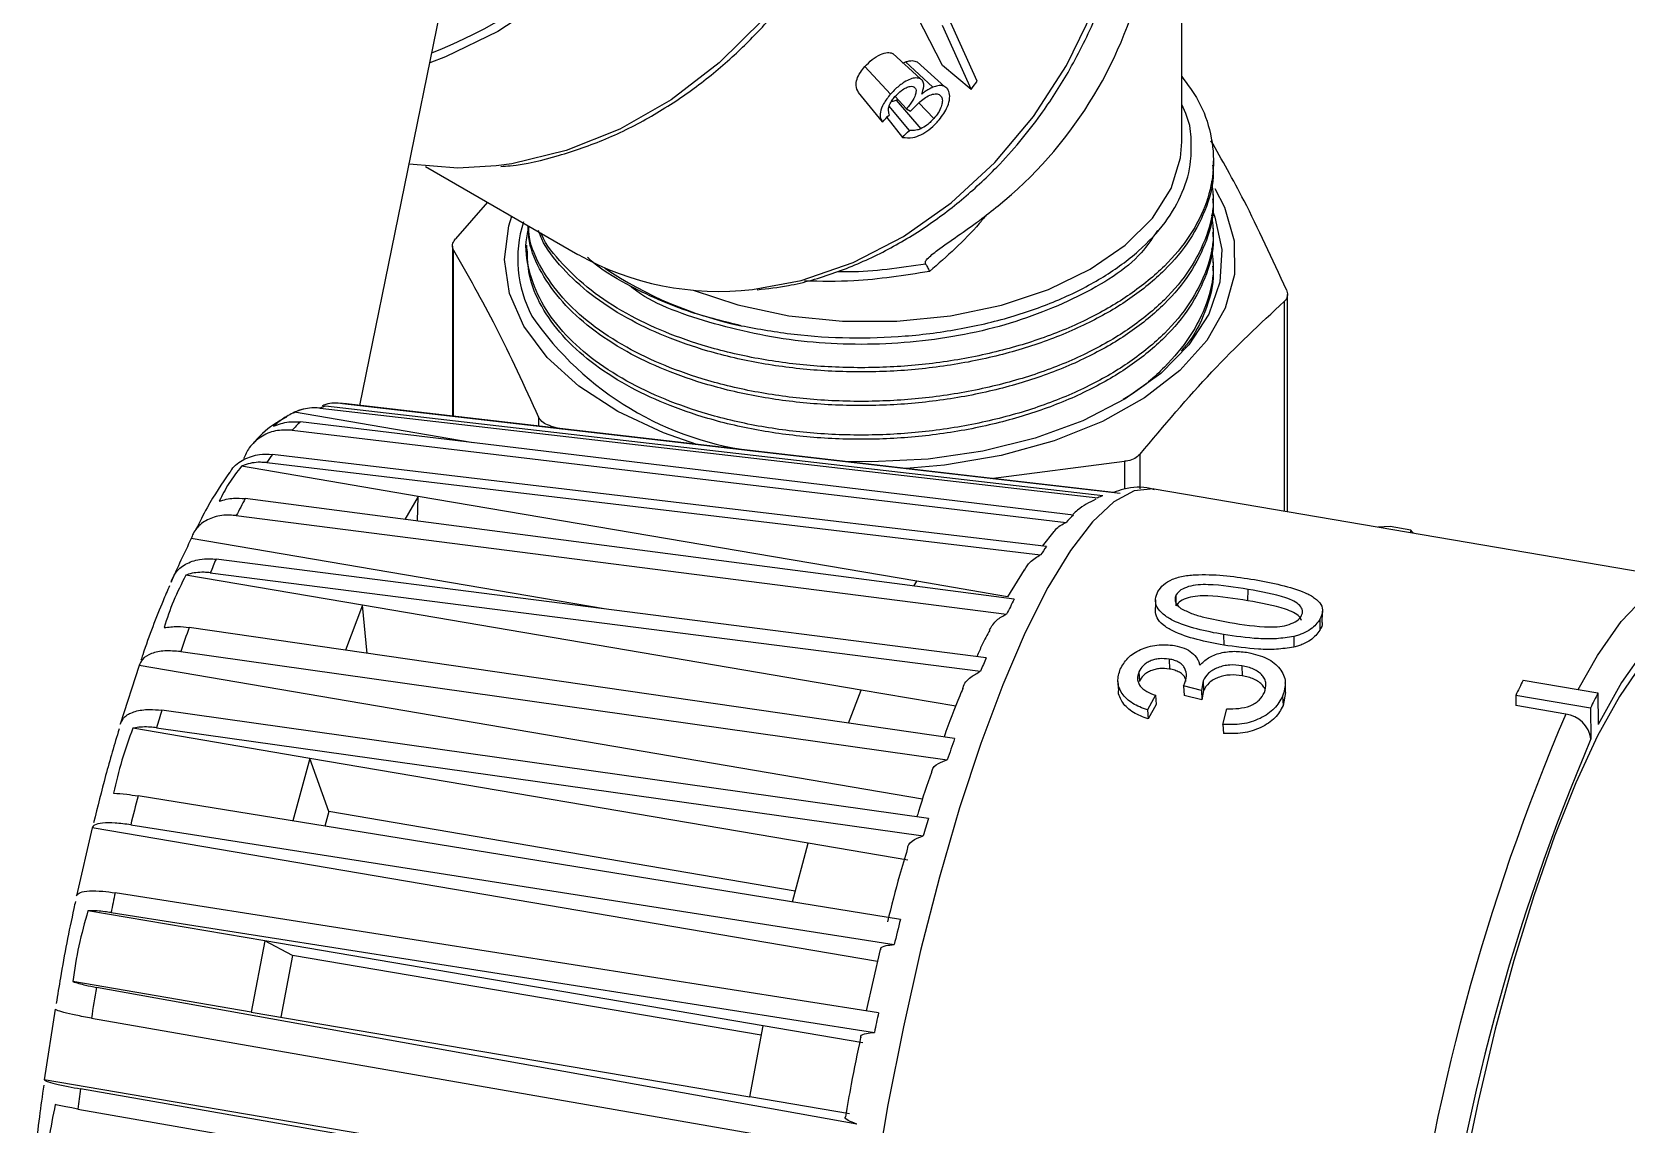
# Model space of a CAD drawing. Extents: x 75 to 2075, y 25 to 1460.
# Drawn here: x 1632.2 to 1708.9, y 802.3 to 854.8 of the extents above; entities that cross this region are included whole.
import ezdxf

# ---------------------------------------------------------------- set-up
doc = ezdxf.new("R2010")
doc.units = 0
doc.header["$LTSCALE"] = 5
doc.linetypes.add('SLD-KATı', pattern=[0])
doc.layers.get('0').update_dxf_attribs({"linetype": 'CONTINUOUS'})

msp = doc.modelspace()

# ---------------------------------------------------------------- linework, layer by layer
at = {"color": 7, "linetype": 'SLD-KATı'}
for p, q in [((1687.539, 849.534), (1687.539, 880.417)), ((1647.992, 836.853), (1654.724, 869.75)), ((1676.029, 853.209), (1674.527, 856.14)), ((1676.018, 855.156), (1677.405, 852.058)), ((1677.699, 852.461), (1676.283, 855.585)), ((1674.972, 852.566), (1673.644, 853.78)), ((1673.53, 851.834), (1672.291, 853.155)), ((1674.122, 853.33), (1674.246, 853.382)), ((1675.57, 852.164), (1674.246, 853.382)), ((1676.149, 852.187), (1674.805, 853.381)), ((1677.405, 852.058), (1676.029, 853.209)), ((1675.099, 852.432), (1675.058, 852.47)), ((1676.289, 852.059), (1676.254, 852.09)), ((1673.136, 850.492), (1671.994, 851.917)), ((1673.756, 851.718), (1674.295, 851.127)), ((1673.794, 851.542), (1673.877, 851.586)), ((1673.794, 851.542), (1674.982, 850.165)), ((1674.898, 851.407), (1675.606, 850.653)), ((1673.353, 850.715), (1674.109, 849.754)), ((1674.434, 850.086), (1673.466, 851.253)), ((1674.295, 851.127), (1674.494, 851.013)), ((1687.99, 849.133), (1687.99, 849.538)), ((1651.158, 848.356), (1658.494, 844.12)), ((1689.064, 848.418), (1689.064, 848.62)), ((1689.064, 846.797), (1689.064, 847)), ((1654.143, 846.632), (1652.606, 844.874)), ((1689.064, 845.177), (1689.064, 845.379)), ((1652.454, 844.512), (1652.454, 836.338)), ((1656.014, 844.569), (1656.014, 844.367)), ((1689.064, 843.574), (1689.064, 843.759)), ((1692.624, 831.741), (1692.624, 842.192)), ((1646.097, 836.723), (1683.495, 832.41)), ((1683.741, 832.511), (1646.344, 836.828)), ((1647.171, 836.947), (1684.568, 832.63)), ((1684.252, 832.668), (1647.211, 836.943)), ((1653.356, 835.078), (1644.853, 836.527)), ((1682.325, 831.583), (1645.144, 836.061)), ((1644.741, 835.667), (1681.972, 831.23)), ((1657.201, 835.867), (1657.707, 835.732)), ((1681.025, 830.066), (1643.794, 834.503)), ((1653.356, 835.078), (1653.348, 835.073)), ((1653.355, 835.072), (1653.356, 835.078)), ((1653.483, 835.057), (1653.356, 835.078)), ((1650.81, 832.483), (1642.307, 833.931)), ((1643.519, 834.104), (1680.751, 829.671)), ((1678.358, 833.348), (1684.789, 834.168)), ((1679.481, 827.535), (1642.483, 832.372)), ((1650.81, 832.483), (1650.162, 831.368)), ((1650.778, 831.288), (1650.81, 832.483)), ((1674.788, 828.398), (1650.81, 832.483)), ((1711.983, 828.444), (1686.207, 832.835)), ((1642.057, 831.555), (1679.11, 826.814)), ((1681.39, 830.793), (1680.817, 830.09)), ((1697.568, 831.027), (1696.995, 830.997)), ((1698.555, 830.859), (1697.568, 831.027)), ((1698.555, 830.859), (1698.529, 830.736)), ((1659.754, 827.07), (1639.892, 830.454)), ((1678.136, 824.718), (1641.083, 829.459)), ((1648.133, 827.245), (1639.63, 828.694)), ((1640.807, 828.806), (1677.859, 824.069)), ((1674.653, 828.166), (1674.788, 828.398)), ((1679.149, 827.655), (1674.788, 828.398)), ((1679.964, 828.945), (1679.149, 827.655)), ((1687.267, 827.219), (1687.277, 827.748)), ((1690.715, 827.46), (1690.734, 828.004)), ((1648.133, 827.245), (1647.314, 825.083)), ((1672.111, 823.161), (1648.133, 827.245)), ((1648.36, 824.931), (1648.133, 827.245)), ((1676.614, 820.832), (1639.79, 826.174)), ((1694.188, 826.577), (1694.178, 826.048)), ((1689.552, 825.833), (1689.555, 825.329)), ((1692.93, 825.74), (1692.929, 825.228)), ((1639.383, 825.014), (1676.261, 819.815)), ((1686.929, 824.653), (1686.945, 824.177)), ((1637.382, 824.342), (1636.475, 821.519)), ((1675.073, 817.921), (1637.382, 824.342)), ((1685.478, 824.042), (1685.501, 823.581)), ((1690.432, 824.338), (1690.446, 823.857)), ((1671.51, 821.573), (1672.111, 823.161)), ((1676.666, 822.385), (1672.111, 823.161)), ((1686.277, 822.919), (1685.887, 822.206)), ((1686.277, 822.919), (1686.307, 822.475)), ((1687.624, 823.366), (1687.678, 823.464)), ((1688.482, 823.143), (1687.624, 823.366)), ((1687.624, 823.366), (1687.65, 822.91)), ((1688.508, 822.688), (1687.65, 822.91)), ((1688.568, 823.608), (1688.482, 823.143)), ((1688.482, 823.143), (1688.508, 822.688)), ((1688.59, 823.145), (1688.508, 822.688)), ((1688.568, 823.608), (1688.59, 823.145)), ((1692.527, 823.04), (1692.413, 822.414)), ((1707.2, 822.296), (1703.603, 822.909)), ((1703.603, 822.909), (1703.611, 822.414)), ((1703.964, 823.64), (1707.56, 823.027)), ((1707.56, 823.027), (1707.564, 821.502)), ((1675.354, 816.993), (1638.477, 822.192)), ((1685.887, 822.206), (1685.922, 821.776)), ((1686.307, 822.475), (1685.922, 821.776)), ((1689.509, 821.51), (1689.702, 822.258)), ((1692.39, 822.875), (1692.413, 822.414)), ((1706.009, 822.006), (1703.611, 822.414)), ((1707.2, 822.296), (1707.223, 820.812)), ((1689.509, 821.51), (1689.545, 821.081)), ((1645.588, 819.878), (1637.085, 821.327)), ((1638.226, 821.348), (1675.103, 816.151)), ((1645.588, 819.878), (1644.777, 816.867)), ((1669.566, 815.793), (1645.588, 819.878)), ((1646.508, 817.318), (1645.588, 819.878)), ((1674.005, 812.131), (1637.329, 818.073)), ((1646.508, 817.318), (1646.319, 816.617)), ((1668.947, 813.496), (1646.508, 817.318)), ((1635.123, 816.543), (1634.374, 813.271)), ((1672.905, 810.106), (1635.123, 816.543)), ((1636.981, 816.684), (1673.704, 810.917)), ((1668.806, 812.974), (1669.566, 815.793)), ((1674.361, 814.976), (1669.566, 815.793)), ((1672.954, 807.645), (1636.231, 813.412)), ((1643.423, 811.102), (1634.92, 812.551)), ((1636.031, 812.459), (1672.753, 806.693)), ((1643.423, 811.102), (1642.778, 807.676)), ((1667.401, 807.018), (1643.423, 811.102)), ((1644.764, 810.401), (1643.423, 811.102)), ((1673.038, 810.681), (1672.357, 807.738)), ((1644.764, 810.401), (1644.206, 807.433)), ((1667.314, 806.56), (1644.764, 810.401)), ((1642.778, 807.676), (1634.189, 809.139)), ((1671.909, 802.284), (1635.34, 808.863)), ((1633.338, 807.82), (1632.818, 804.419)), ((1642.778, 807.676), (1666.756, 803.591)), ((1635.085, 807.379), (1671.689, 800.991)), ((1666.756, 803.591), (1667.401, 807.018)), ((1672.196, 806.201), (1667.401, 807.018)), ((1670.618, 797.98), (1632.818, 804.419)), ((1671.17, 797.589), (1634.565, 803.978)), ((1634.434, 803.01), (1671.038, 796.621)), ((1671.551, 802.774), (1666.756, 803.591))]:
    msp.add_line(p, q, dxfattribs=at)
at = {"color": 8, "linetype": 'SLD-KATı'}
for p, q in [((1652.505, 836.332), (1652.505, 844.325)), ((1692.471, 841.863), (1692.471, 831.767)), ((1656.6, 836.297), (1656.6, 835.859)), ((1657.201, 835.79), (1657.201, 835.867)), ((1685.534, 832.848), (1685.534, 834.514)), ((1684.789, 834.168), (1684.789, 832.828))]:
    msp.add_line(p, q, dxfattribs=at)
at = {"color": 7, "linetype": 'SLD-KATı', "flags": 128}
for points in [[(1665.359, 882.564), (1665.449, 882.334), (1666.212, 879.767), (1666.604, 877.036), (1666.616, 874.2), (1666.248, 871.319), (1665.509, 868.455), (1664.414, 865.668), (1662.986, 863.018), (1661.255, 860.561), (1659.259, 858.35), (1657.04, 856.432), (1654.646, 854.848), (1652.127, 853.631), (1651.367, 853.346)], [(1664.032, 842.401), (1666.188, 841.689), (1668.644, 841.171), (1671.218, 840.908), (1673.833, 840.907), (1676.408, 841.167), (1678.866, 841.682), (1681.132, 842.436), (1683.136, 843.405), (1684.819, 844.561), (1686.128, 845.867), (1687.024, 847.285), (1687.481, 848.771), (1687.539, 849.534)], [(1654.564, 848.381), (1652.716, 848.275), (1650.367, 848.46)], [(1689.126, 847.289), (1689.593, 846.393), (1690.059, 844.782), (1690.072, 843.148), (1689.63, 841.534), (1688.746, 839.983), (1687.442, 838.533), (1685.752, 837.222), (1683.72, 836.086), (1681.398, 835.152), (1678.847, 834.445), (1676.133, 833.983), (1674.279, 833.819)], [(1664.204, 834.982), (1662.615, 835.54), (1660.415, 836.568), (1658.529, 837.786), (1657.006, 839.163), (1655.885, 840.663), (1655.196, 842.247), (1654.955, 843.875), (1655.171, 845.504), (1655.313, 845.957)], [(1689.016, 846.211), (1689.129, 845.92), (1689.47, 844.357), (1689.372, 842.784), (1688.839, 841.24), (1687.883, 839.765), (1686.53, 838.398), (1684.814, 837.174), (1682.781, 836.124), (1680.482, 835.277), (1677.977, 834.653), (1675.332, 834.27), (1672.614, 834.136), (1671.308, 834.162)], [(1698.689, 830.708), (1698.641, 830.763), (1698.555, 830.859)], [(1712.867, 826.391), (1712.5, 826.413), (1711.593, 826.155), (1710.63, 825.468), (1709.626, 824.361), (1708.593, 822.851), (1707.546, 820.958), (1706.501, 818.708), (1705.471, 816.134), (1704.471, 813.272), (1703.516, 810.161), (1702.618, 806.846), (1701.79, 803.372), (1701.044, 799.79), (1700.391, 796.148), (1699.839, 792.498), (1699.396, 788.892), (1699.069, 785.379), (1698.861, 782.01), (1698.777, 778.831), (1698.816, 775.888), (1698.98, 773.221), (1699.264, 770.868), (1699.666, 768.862), (1700.18, 767.231), (1700.798, 765.998), (1701.511, 765.181), (1702.311, 764.79), (1702.371, 764.779)]]:
    msp.add_lwpolyline(points, dxfattribs=at)
at = {"color": 8, "linetype": 'SLD-KATı', "flags": 128}
for points in [[(1672.878, 877.158), (1673.481, 874.502), (1673.705, 871.708), (1673.546, 868.834), (1673.007, 865.943), (1672.1, 863.096), (1670.844, 860.355), (1669.266, 857.778), (1667.4, 855.422), (1665.286, 853.336), (1662.97, 851.565), (1660.501, 850.147), (1657.932, 849.113), (1655.318, 848.484), (1654.564, 848.381)], [(1666.897, 842.44), (1669.233, 842.873), (1671.738, 843.735), (1674.161, 844.987), (1676.449, 846.601), (1678.549, 848.539), (1680.414, 850.758), (1682, 853.208), (1683.273, 855.832), (1684.203, 858.572), (1684.769, 861.364)], [(1686.207, 832.835), (1686.172, 832.84), (1685.256, 832.751), (1684.277, 832.221), (1683.249, 831.259), (1682.186, 829.875), (1681.102, 828.091), (1680.012, 825.929), (1678.93, 823.418), (1677.872, 820.594), (1676.851, 817.493), (1675.881, 814.158), (1674.976, 810.634), (1674.147, 806.969), (1673.406, 803.212), (1672.763, 799.414), (1672.227, 795.626), (1671.805, 791.9), (1671.502, 788.286), (1671.323, 784.833), (1671.269, 781.587), (1671.343, 778.593), (1671.542, 775.89), (1671.865, 773.516), (1672.306, 771.503), (1672.86, 769.878), (1673.519, 768.662), (1674.275, 767.872), (1675.081, 767.525)], [(1706.604, 823.19), (1707.532, 824.82), (1708.684, 826.465), (1709.8, 827.63), (1710.864, 828.299), (1711.859, 828.46), (1711.983, 828.444)], [(1714.298, 826.147), (1713.728, 826.688), (1712.853, 827.023), (1711.896, 826.868), (1710.872, 826.224), (1709.797, 825.103), (1708.689, 823.521), (1707.564, 821.502)]]:
    msp.add_lwpolyline(points, dxfattribs=at)
at = {"color": 7, "linetype": 'SLD-KATı'}
for centre, radius, start, end in [((1643.139, 875.281), 23.014, 291.20832, 16.49847), ((1665.871, 862.243), 20.345, 309.14131, 346.51139), ((1656.384, 867.694), 26.198, 323.35693, 324.44889), ((1655.108, 868.241), 25.299, 315.44503, 316.54425), ((1656.234, 867.575), 25.241, 315.08677, 316.14141), ((1661.453, 843.91), 5.859, 162.33252, 208.03453), ((1665.275, 856.18), 13.835, 240.65504, 276.73342), ((1670.202, 858.932), 18.646, 236.0308, 258.04453), ((1668.803, 849.724), 15.173, 214.38205, 263.84016), ((1647.254, 834.337), 2.652, 110.06574, 115.8537), ((1649.798, 830.889), 6.958, 131.98257, 136.62538), ((1656.538, 825.411), 15.655, 144.49711, 146.26896), ((1669.204, 817.919), 30.379, 151.59052, 153.32814), ((1684.656, 829.909), 2.758, 109.38433, 114.9024), ((1687.645, 825.919), 7.771, 133.20727, 136.88611), ((1694.293, 820.528), 16.34, 144.29099, 145.97601), ((1686.318, 809.93), 49.27, 156.64832, 157.47331), ((1708.92, 811.91), 33.328, 152.04224, 153.43577), ((1707.713, 801.7), 72.197, 160.18466, 161.16033), ((1725.735, 804.076), 51.883, 156.55498, 157.33494), ((1738.098, 806.358), 38.26, 153.14815, 154.36856), ((1741.695, 805.746), 38.26, 153.14815, 154.36856), ((1728.742, 794.906), 94.299, 163.18032, 163.71549), ((1803.739, 780.326), 106.247, 156.90264, 172.85728), ((1705.847, 820.626), 1.389, 7.70138, 83.29183), ((1750.328, 794.636), 78.23, 160.43571, 161.22468), ((1801.265, 780.705), 102.237, 156.90264, 172.85728), ((1747.996, 789.626), 114.265, 165.58405, 166.30245), ((1770.928, 787.993), 99.876, 163.12089, 163.6249), ((1760.733, 786.672), 127.341, 167.87857, 168.31661), ((1792.975, 781.956), 122.737, 165.76755, 166.35187), ((1765.797, 785.674), 132.502, 169.92084, 170.57171), ((1805.382, 779.087), 135.472, 167.83062, 168.24194), ((1761.85, 786.254), 128.513, 172.07288, 172.50825)]:
    msp.add_arc(centre, radius, start, end, dxfattribs=at)
for points, knots in [([(1682.075, 852.876), (1682.518, 853.704), (1683.142, 854.871), (1683.856, 856.683), (1684.363, 858.263), (1684.751, 859.844), (1684.87, 860.821), (1684.912, 861.166)], [0, 0, 0, 0, 0.315655, 0.444548, 0.657936, 0.879146, 1, 1, 1, 1]), ([(1654.783, 848.355), (1654.931, 848.364), (1655.853, 848.419), (1657.558, 848.842), (1659.84, 849.625), (1662.03, 850.723), (1664.067, 852.052), (1665.88, 853.54), (1667.336, 854.991), (1668.534, 856.392), (1669.613, 857.826), (1670.272, 858.908), (1670.625, 859.488)], [0, 0, 0, 0, 0.024178, 0.150323, 0.275732, 0.399848, 0.521544, 0.637931, 0.743314, 0.819018, 0.903129, 1, 1, 1, 1]), ([(1672.291, 853.155), (1672.407, 853.273), (1672.639, 853.509), (1673.032, 853.753), (1673.374, 853.851), (1673.56, 853.822), (1673.635, 853.785), (1673.644, 853.78)], [0, 0, 0, 0, 0.265689, 0.533113, 0.767258, 0.971245, 1, 1, 1, 1]), ([(1667.118, 842.425), (1667.618, 842.479), (1668.868, 842.614), (1670.858, 843.201), (1673.027, 844.114), (1675.071, 845.302), (1676.953, 846.703), (1678.502, 848.139), (1679.757, 849.533), (1680.939, 851.033), (1681.651, 852.188), (1682.075, 852.876)], [0, 0, 0, 0, 0.085942, 0.21512, 0.343192, 0.469241, 0.591117, 0.709935, 0.794561, 0.877793, 1, 1, 1, 1]), ([(1671.994, 851.917), (1671.937, 852.018), (1671.84, 852.19), (1671.9, 852.543), (1672.052, 852.864), (1672.216, 853.063), (1672.291, 853.155)], [0, 0, 0, 0, 0.339515, 0.57098, 0.802756, 1, 1, 1, 1]), ([(1674.246, 853.382), (1674.307, 853.401), (1674.472, 853.451), (1674.666, 853.448), (1674.771, 853.397), (1674.805, 853.381)], [0, 0, 0, 0, 0.286862, 0.766029, 1, 1, 1, 1]), ([(1687.539, 852.68), (1687.822, 852.296), (1688.472, 851.412), (1688.99, 849.911), (1689.134, 848.267), (1688.793, 846.612), (1687.998, 845.027), (1686.755, 843.527), (1685.121, 842.181), (1683.114, 841.005), (1680.825, 840.044), (1678.28, 839.312), (1675.595, 838.84), (1672.798, 838.635), (1670.019, 838.703), (1667.287, 839.04), (1664.08, 839.778), (1661.275, 840.93), (1659.067, 842.37), (1657.718, 843.656), (1656.933, 844.597), (1656.732, 845.118), (1656.722, 845.143)], [0, 0, 0, 0, 0.039059, 0.089806, 0.142025, 0.192771, 0.244988, 0.295734, 0.347952, 0.398699, 0.450917, 0.501663, 0.553881, 0.604628, 0.656847, 0.707593, 0.75981, 0.849582, 0.898449, 0.947315, 0.997491, 1, 1, 1, 1]), ([(1674.972, 852.566), (1674.902, 852.589), (1674.764, 852.635), (1674.482, 852.565), (1674.145, 852.392), (1673.81, 852.134), (1673.609, 851.919), (1673.53, 851.834)], [0, 0, 0, 0, 0.18534, 0.361984, 0.548828, 0.822178, 1, 1, 1, 1]), ([(1673.741, 851.712), (1673.841, 851.816), (1674.009, 851.99), (1674.271, 852.146), (1674.46, 852.211), (1674.585, 852.212), (1674.638, 852.187), (1674.657, 852.178)], [0, 0, 0, 0, 0.345132, 0.5738, 0.76167, 0.911836, 1, 1, 1, 1]), ([(1674.657, 852.178), (1674.691, 852.147), (1674.755, 852.088), (1674.763, 851.92), (1674.682, 851.669), (1674.519, 851.39), (1674.357, 851.2), (1674.295, 851.127)], [0, 0, 0, 0, 0.164203, 0.308369, 0.483301, 0.802814, 1, 1, 1, 1]), ([(1675.028, 851.832), (1675.072, 851.96), (1675.143, 852.169), (1675.12, 852.415), (1675.042, 852.519), (1674.983, 852.558), (1674.972, 852.566)], [0, 0, 0, 0, 0.415516, 0.675591, 0.936828, 1, 1, 1, 1]), ([(1675.57, 852.164), (1675.501, 852.133), (1675.376, 852.077), (1675.193, 851.96), (1675.083, 851.875), (1675.028, 851.832)], [0, 0, 0, 0, 0.381174, 0.687309, 1, 1, 1, 1]), ([(1676.149, 852.187), (1676.112, 852.205), (1676.014, 852.25), (1675.815, 852.248), (1675.648, 852.191), (1675.57, 852.164)], [0, 0, 0, 0, 0.244215, 0.649545, 1, 1, 1, 1]), ([(1675.812, 850.526), (1675.969, 850.729), (1676.227, 851.063), (1676.385, 851.554), (1676.376, 851.892), (1676.277, 852.098), (1676.181, 852.165), (1676.149, 852.187)], [0, 0, 0, 0, 0.323539, 0.533428, 0.744031, 0.914602, 1, 1, 1, 1]), ([(1673.53, 851.834), (1673.407, 851.68), (1673.174, 851.389), (1673.022, 850.973), (1673.029, 850.679), (1673.104, 850.548), (1673.136, 850.492)], [0, 0, 0, 0, 0.3064, 0.583256, 0.820254, 1, 1, 1, 1]), ([(1673.473, 850.841), (1673.449, 850.926), (1673.409, 851.065), (1673.47, 851.318), (1673.588, 851.529), (1673.694, 851.656), (1673.741, 851.712)], [0, 0, 0, 0, 0.361533, 0.590971, 0.820128, 1, 1, 1, 1]), ([(1673.575, 851.486), (1673.585, 851.487), (1673.652, 851.491), (1673.729, 851.518), (1673.794, 851.542)], [0, 0, 0, 0, 0.145916, 1, 1, 1, 1]), ([(1674.494, 851.013), (1674.661, 851.19), (1674.905, 851.448), (1675.278, 851.723), (1675.548, 851.837), (1675.755, 851.859), (1675.844, 851.82), (1675.875, 851.807)], [0, 0, 0, 0, 0.3835667, 0.5611795, 0.7396048, 0.9097561, 1, 1, 1, 1]), ([(1675.875, 851.807), (1675.923, 851.764), (1676.015, 851.683), (1676.03, 851.464), (1675.976, 851.213), (1675.832, 850.928), (1675.681, 850.744), (1675.606, 850.653)], [0, 0, 0, 0, 0.202371, 0.381199, 0.564218, 0.784388, 1, 1, 1, 1]), ([(1687.989, 849.613), (1687.984, 849.804), (1687.97, 850.388), (1687.712, 850.954), (1687.539, 851.334)], [0, 0, 0, 0, 0.328261, 1, 1, 1, 1]), ([(1674.109, 849.754), (1674.267, 849.735), (1674.531, 849.703), (1674.993, 849.862), (1675.388, 850.107), (1675.653, 850.35), (1675.787, 850.499), (1675.812, 850.526)], [0, 0, 0, 0, 0.3122112, 0.5194093, 0.726263, 0.9490881, 1, 1, 1, 1]), ([(1675.606, 850.653), (1675.549, 850.592), (1675.446, 850.482), (1675.239, 850.305), (1675.082, 850.22), (1674.982, 850.165)], [0, 0, 0, 0, 0.311549, 0.559983, 1, 1, 1, 1]), ([(1674.982, 850.165), (1674.93, 850.145), (1674.826, 850.104), (1674.637, 850.073), (1674.514, 850.081), (1674.434, 850.086)], [0, 0, 0, 0, 0.2604, 0.520799, 1, 1, 1, 1]), ([(1666.34, 840.691), (1667.182, 840.538), (1668.879, 840.23), (1671.551, 840.076), (1674.264, 840.154), (1676.944, 840.509), (1679.493, 841.119), (1681.805, 841.969), (1683.832, 843.02), (1685.513, 844.259), (1686.796, 845.632), (1687.631, 847.099), (1688.009, 848.438), (1687.995, 849.28), (1687.989, 849.613)], [0, 0, 0, 0, 0.084237, 0.169617, 0.254984, 0.34301, 0.431036, 0.517419, 0.603801, 0.690267, 0.776733, 0.860814, 0.944896, 1, 1, 1, 1]), ([(1692.573, 842.412), (1691.894, 843.898), (1690.684, 846.543), (1689.474, 848.664), (1688.943, 849.594)], [0, 0, 0, 0, 0.561468, 1, 1, 1, 1]), ([(1689.023, 848.416), (1689.035, 848.294), (1689.105, 847.63), (1688.768, 846.41), (1688.005, 844.825), (1686.753, 843.324), (1685.122, 841.979), (1683.113, 840.802), (1680.825, 839.842), (1678.28, 839.109), (1675.595, 838.637), (1672.798, 838.432), (1670.019, 838.5), (1667.287, 838.837), (1664.08, 839.576), (1661.274, 840.727), (1659.07, 842.168), (1657.708, 843.452), (1656.871, 844.502), (1656.641, 845.136), (1656.592, 845.272)], [0, 0, 0, 0, 0.01301, 0.070635, 0.129931, 0.187556, 0.246852, 0.304477, 0.363774, 0.421399, 0.480695, 0.538321, 0.597618, 0.655243, 0.714539, 0.81648, 0.87197, 0.927461, 0.984438, 1, 1, 1, 1]), ([(1688.97, 847.647), (1689.013, 847.309), (1689.126, 846.429), (1688.78, 844.992), (1688.002, 843.407), (1686.754, 841.907), (1685.122, 840.561), (1683.114, 839.384), (1680.825, 838.424), (1678.28, 837.691), (1675.595, 837.22), (1672.798, 837.014), (1670.019, 837.083), (1667.287, 837.419), (1664.081, 838.158), (1661.27, 839.309), (1659.076, 840.751), (1657.682, 842.031), (1656.696, 843.442), (1656.16, 844.617), (1656.124, 845.313), (1656.115, 845.494)], [0, 0, 0, 0, 0.033197, 0.086292, 0.140927, 0.194022, 0.248658, 0.301753, 0.356389, 0.409484, 0.464119, 0.517215, 0.571851, 0.624946, 0.679581, 0.773509, 0.824637, 0.875766, 0.928264, 0.98136, 1, 1, 1, 1]), ([(1689.023, 846.796), (1689.035, 846.674), (1689.105, 846.01), (1688.768, 844.789), (1688.005, 843.204), (1686.753, 841.704), (1685.122, 840.359), (1683.113, 839.182), (1680.825, 838.222), (1678.28, 837.489), (1675.595, 837.017), (1672.798, 836.812), (1670.019, 836.88), (1667.287, 837.217), (1664.081, 837.955), (1661.27, 839.106), (1659.076, 840.548), (1657.683, 841.829), (1656.692, 843.239), (1656.14, 844.485), (1656.107, 845.252), (1656.097, 845.504)], [0, 0, 0, 0, 0.012156, 0.065998, 0.121401, 0.175243, 0.230647, 0.284489, 0.339893, 0.393735, 0.449138, 0.502982, 0.558386, 0.612228, 0.667631, 0.76288, 0.814728, 0.866576, 0.919812, 0.973655, 1, 1, 1, 1]), ([(1688.97, 846.027), (1689.013, 845.689), (1689.126, 844.809), (1688.78, 843.371), (1688.002, 841.787), (1686.754, 840.286), (1685.122, 838.941), (1683.114, 837.764), (1680.825, 836.804), (1678.28, 836.071), (1675.595, 835.599), (1672.798, 835.394), (1670.019, 835.462), (1667.287, 835.799), (1664.08, 836.537), (1661.271, 837.689), (1659.075, 839.131), (1657.689, 840.411), (1656.67, 841.821), (1656.102, 843.339), (1655.92, 844.528), (1656.08, 845.186), (1656.112, 845.32)], [0, 0, 0, 0, 0.031618, 0.082188, 0.134225, 0.184795, 0.236832, 0.287402, 0.339439, 0.390009, 0.442046, 0.492617, 0.544655, 0.595224, 0.647261, 0.736721, 0.785418, 0.834115, 0.884117, 0.934688, 0.986726, 1, 1, 1, 1]), ([(1675.213, 843.67), (1675.207, 843.699), (1675.191, 843.771), (1675.362, 843.995), (1676.16, 844.62), (1677.417, 845.445), (1678.41, 846.225), (1678.713, 846.463)], [0, 0, 0, 0, 0.038112, 0.09635, 0.260256, 0.774552, 1, 1, 1, 1]), ([(1689.023, 845.176), (1689.035, 845.053), (1689.105, 844.39), (1688.768, 843.169), (1688.005, 841.584), (1686.753, 840.084), (1685.122, 838.738), (1683.113, 837.561), (1680.825, 836.601), (1678.28, 835.869), (1675.595, 835.397), (1672.798, 835.191), (1670.019, 835.26), (1667.287, 835.597), (1664.08, 836.335), (1661.271, 837.486), (1659.076, 838.928), (1657.685, 840.208), (1656.685, 841.618), (1656.093, 843.024), (1656.067, 843.954), (1656.055, 844.368)], [0, 0, 0, 0, 0.011954, 0.064901, 0.119383, 0.17233, 0.226813, 0.27976, 0.334243, 0.38719, 0.441672, 0.49462, 0.549104, 0.602051, 0.656533, 0.750199, 0.801185, 0.85217, 0.904522, 0.95747, 1, 1, 1, 1]), ([(1686.364, 845.267), (1686.127, 844.904), (1685.323, 843.675), (1682.608, 841.993), (1678.587, 840.454), (1673.931, 839.722), (1669.127, 839.812), (1664.776, 840.77), (1661.937, 841.806), (1661.02, 842.587), (1660.957, 842.641)], [0, 0, 0, 0, 0.064044, 0.216715, 0.371782, 0.526918, 0.679543, 0.83554, 0.988646, 1, 1, 1, 1]), ([(1652.505, 844.325), (1652.479, 844.395), (1652.427, 844.533), (1652.499, 844.731), (1652.583, 844.843), (1652.606, 844.874)], [0, 0, 0, 0, 0.417116, 0.834317, 1, 1, 1, 1]), ([(1688.97, 844.407), (1689.013, 844.068), (1689.127, 843.188), (1688.779, 841.752), (1688.007, 840.163), (1686.735, 838.677), (1685.617, 837.664), (1684.827, 837.21), (1684.717, 837.146)], [0, 0, 0, 0, 0.1289065, 0.335077, 0.5472264, 0.753398, 0.9655485, 1, 1, 1, 1]), ([(1652.505, 844.325), (1653.184, 843.141), (1654.549, 840.761), (1655.914, 837.79), (1656.6, 836.297)], [0, 0, 0, 0, 0.497591, 1, 1, 1, 1]), ([(1666.34, 840.691), (1665.537, 840.889), (1663.523, 841.387), (1661.119, 842.487), (1659.52, 843.444), (1659.01, 843.924), (1658.95, 843.98)], [0, 0, 0, 0, 0.27476, 0.688788, 0.963547, 1, 1, 1, 1]), ([(1675.213, 843.67), (1675.24, 843.623), (1675.295, 843.528), (1675.37, 843.378), (1675.408, 843.302)], [0, 0, 0, 0, 0.498279, 1, 1, 1, 1]), ([(1689.023, 843.555), (1689.035, 843.433), (1689.105, 842.769), (1688.748, 841.554), (1688.223, 840.296), (1687.647, 839.634), (1687.504, 839.469)], [0, 0, 0, 0, 0.087054, 0.472644, 0.869417, 1, 1, 1, 1]), ([(1692.573, 842.412), (1692.599, 842.327), (1692.651, 842.155), (1692.579, 841.972), (1692.495, 841.887), (1692.471, 841.863)], [0, 0, 0, 0, 0.417116, 0.834317, 1, 1, 1, 1]), ([(1685.534, 834.514), (1686.684, 835.881), (1688.997, 838.627), (1691.31, 840.781), (1692.471, 841.863)], [0, 0, 0, 0, 0.497591, 1, 1, 1, 1]), ([(1646.097, 836.723), (1645.995, 836.731), (1645.622, 836.759), (1645.194, 836.674), (1644.899, 836.547), (1644.853, 836.527)], [0, 0, 0, 0, 0.242341, 0.882099, 1, 1, 1, 1]), ([(1647.171, 836.947), (1646.892, 836.968), (1646.547, 836.995), (1646.242, 836.852), (1646.184, 836.825)], [0, 0, 0, 0, 0.810931, 1, 1, 1, 1]), ([(1644.47, 836.29), (1644.31, 836.204), (1643.737, 835.896), (1643.231, 835.463), (1642.891, 835.051), (1642.865, 835.019)], [0, 0, 0, 0, 0.2645718, 0.9436064, 1, 1, 1, 1]), ([(1644.853, 836.527), (1644.652, 836.421), (1644.25, 836.21), (1643.986, 835.974), (1643.854, 835.856)], [0, 0, 0, 0, 0.498149, 1, 1, 1, 1]), ([(1643.854, 835.856), (1644.09, 835.946), (1644.495, 836.101), (1644.953, 836.073), (1645.144, 836.061)], [0, 0, 0, 0, 0.58336, 1, 1, 1, 1]), ([(1645.277, 836.678), (1645.198, 836.661), (1645.026, 836.622), (1644.887, 836.531), (1644.812, 836.482)], [0, 0, 0, 0, 0.460212, 1, 1, 1, 1]), ([(1657.201, 835.867), (1657.088, 835.903), (1656.861, 835.975), (1656.679, 836.147), (1656.618, 836.264), (1656.6, 836.297)], [0, 0, 0, 0, 0.417116, 0.834317, 1, 1, 1, 1]), ([(1644.741, 835.667), (1644.47, 835.674), (1643.929, 835.687), (1643.205, 835.369), (1642.674, 834.883), (1642.489, 834.466), (1642.407, 834.282)], [0, 0, 0, 0, 0.263758, 0.527587, 0.791618, 1, 1, 1, 1]), ([(1641.744, 833.616), (1641.773, 833.671), (1641.921, 833.951), (1642.413, 834.284), (1643.099, 834.534), (1643.582, 834.512), (1643.794, 834.503)], [0, 0, 0, 0, 0.080552, 0.411495, 0.742043, 1, 1, 1, 1]), ([(1685.534, 834.514), (1685.457, 834.441), (1685.303, 834.293), (1685.02, 834.196), (1684.84, 834.174), (1684.789, 834.168)], [0, 0, 0, 0, 0.417116, 0.834317, 1, 1, 1, 1]), ([(1642.307, 833.931), (1642.095, 833.658), (1641.668, 833.11), (1641.38, 832.537), (1641.235, 832.249)], [0, 0, 0, 0, 0.4981486, 1, 1, 1, 1]), ([(1643.519, 834.104), (1643.417, 834.112), (1643.047, 834.142), (1642.632, 834.067), (1642.351, 833.95), (1642.307, 833.931)], [0, 0, 0, 0, 0.242341, 0.882099, 1, 1, 1, 1]), ([(1641.729, 833.625), (1641.365, 833.096), (1640.815, 832.297), (1640.294, 831.253), (1640.118, 830.9)], [0, 0, 0, 0, 0.662346, 1, 1, 1, 1]), ([(1686.234, 832.803), (1686.164, 832.824), (1685.687, 832.965), (1684.963, 832.914), (1684.417, 832.725), (1684.251, 832.667)], [0, 0, 0, 0, 0.107428, 0.727514, 1, 1, 1, 1]), ([(1641.235, 832.249), (1641.458, 832.314), (1641.841, 832.426), (1642.294, 832.388), (1642.483, 832.372)], [0, 0, 0, 0, 0.58336, 1, 1, 1, 1]), ([(1683.4, 832.341), (1683.095, 832.189), (1682.702, 831.993), (1682.379, 831.692), (1682.307, 831.624)], [0, 0, 0, 0, 0.775527, 1, 1, 1, 1]), ([(1642.057, 831.555), (1641.953, 831.565), (1641.582, 831.601), (1640.972, 831.517), (1640.353, 831.203), (1640.017, 830.807), (1639.919, 830.532), (1639.892, 830.454)], [0, 0, 0, 0, 0.1029881, 0.3668069, 0.6306163, 0.89468, 1, 1, 1, 1]), ([(1681.401, 830.785), (1681.423, 830.816), (1681.559, 831.017), (1681.783, 831.133), (1681.972, 831.23)], [0, 0, 0, 0, 0.156741, 1, 1, 1, 1]), ([(1638.917, 828.358), (1638.978, 828.507), (1639.119, 828.849), (1639.589, 829.248), (1640.188, 829.455), (1640.708, 829.495), (1640.979, 829.469), (1641.083, 829.459)], [0, 0, 0, 0, 0.202891, 0.467548, 0.731794, 0.897057, 1, 1, 1, 1]), ([(1679.974, 828.938), (1680.057, 829.073), (1680.248, 829.384), (1680.569, 829.567), (1680.751, 829.671)], [0, 0, 0, 0, 0.435178, 1, 1, 1, 1]), ([(1639.63, 828.694), (1639.422, 828.281), (1639.003, 827.452), (1638.723, 826.596), (1638.582, 826.167)], [0, 0, 0, 0, 0.498149, 1, 1, 1, 1]), ([(1640.807, 828.806), (1640.706, 828.816), (1640.339, 828.851), (1639.937, 828.798), (1639.672, 828.708), (1639.63, 828.694)], [0, 0, 0, 0, 0.242341, 0.882099, 1, 1, 1, 1]), ([(1686.392, 827.906), (1686.471, 828.019), (1686.63, 828.245), (1687.073, 828.51), (1687.666, 828.677), (1688.568, 828.736), (1689.716, 828.69), (1690.593, 828.547), (1691.031, 828.476)], [0, 0, 0, 0, 0.126499, 0.252548, 0.377658, 0.502458, 0.751109, 1, 1, 1, 1]), ([(1691.031, 828.476), (1691.463, 828.397), (1692.326, 828.238), (1693.327, 827.937), (1693.959, 827.599), (1694.269, 827.285), (1694.347, 826.93), (1694.241, 826.695), (1694.188, 826.577)], [0, 0, 0, 0, 0.248905, 0.497483, 0.622312, 0.747532, 0.873476, 1, 1, 1, 1]), ([(1638.849, 828.183), (1638.743, 827.942), (1638.3, 826.935), (1637.839, 825.718), (1637.5, 824.682), (1637.472, 824.595)], [0, 0, 0, 0, 0.223763, 0.935199, 1, 1, 1, 1]), ([(1689.552, 825.833), (1689.12, 825.914), (1688.257, 826.077), (1687.254, 826.411), (1686.623, 826.798), (1686.313, 827.155), (1686.235, 827.545), (1686.339, 827.785), (1686.392, 827.906)], [0, 0, 0, 0, 0.24892, 0.497499, 0.622366, 0.74757, 0.873484, 1, 1, 1, 1]), ([(1686.272, 827.5), (1686.271, 827.414), (1686.269, 827.242), (1686.266, 827.069), (1686.265, 826.983)], [0, 0, 0, 0, 0.5, 1, 1, 1, 1]), ([(1687.277, 827.748), (1687.263, 827.721), (1687.236, 827.667), (1687.21, 827.555), (1687.226, 827.41), (1687.323, 827.242), (1687.439, 827.144), (1687.497, 827.095)], [0, 0, 0, 0, 0.125755, 0.251386, 0.501746, 0.751283, 1, 1, 1, 1]), ([(1690.715, 827.46), (1690.082, 827.564), (1689.29, 827.695), (1688.302, 827.696), (1687.843, 827.613), (1687.45, 827.458), (1687.328, 827.299), (1687.267, 827.219)], [0, 0, 0, 0, 0.5004746, 0.625625, 0.7505855, 0.8752851, 1, 1, 1, 1]), ([(1690.734, 828.004), (1690.1, 828.108), (1689.307, 828.239), (1688.317, 828.237), (1687.856, 828.151), (1687.463, 827.992), (1687.339, 827.83), (1687.277, 827.748)], [0, 0, 0, 0, 0.4979511, 0.6227535, 0.7479571, 0.873668, 1, 1, 1, 1]), ([(1693.3, 826.729), (1693.33, 826.815), (1693.391, 826.987), (1693.232, 827.237), (1692.952, 827.451), (1692.145, 827.755), (1691.361, 827.893), (1690.734, 828.004)], [0, 0, 0, 0, 0.126234, 0.25197, 0.377155, 0.50198, 1, 1, 1, 1]), ([(1678.293, 826.058), (1678.394, 826.229), (1678.583, 826.547), (1678.943, 826.73), (1679.11, 826.814)], [0, 0, 0, 0, 0.537186, 1, 1, 1, 1]), ([(1689.555, 825.329), (1689.123, 825.411), (1688.261, 825.573), (1687.255, 825.903), (1686.627, 826.285), (1686.308, 826.627), (1686.285, 826.868), (1686.274, 826.983)], [0, 0, 0, 0, 0.290039, 0.579343, 0.724129, 0.868555, 1, 1, 1, 1]), ([(1687.497, 827.095), (1687.66, 827.009), (1687.987, 826.838), (1688.792, 826.614), (1689.424, 826.496), (1689.845, 826.417)], [0, 0, 0, 0, 0.2499109, 0.5000071, 1, 1, 1, 1]), ([(1689.845, 826.417), (1690.477, 826.315), (1691.266, 826.187), (1692.256, 826.205), (1692.713, 826.312), (1693.111, 826.483), (1693.237, 826.647), (1693.3, 826.729)], [0, 0, 0, 0, 0.4979741, 0.6227974, 0.7479899, 0.8737186, 1, 1, 1, 1]), ([(1693.298, 826.517), (1693.271, 826.577), (1693.205, 826.72), (1692.93, 826.91), (1692.13, 827.212), (1691.344, 827.35), (1690.715, 827.46)], [0, 0, 0, 0, 0.1081506, 0.2565831, 0.4053078, 1, 1, 1, 1]), ([(1694.295, 826.422), (1694.298, 826.512), (1694.302, 826.693), (1694.307, 826.873), (1694.31, 826.963)], [0, 0, 0, 0, 0.5, 1, 1, 1, 1]), ([(1638.582, 826.167), (1638.793, 826.196), (1639.155, 826.247), (1639.603, 826.196), (1639.79, 826.174)], [0, 0, 0, 0, 0.58336, 1, 1, 1, 1]), ([(1678.302, 826.052), (1678.176, 825.82), (1677.966, 825.436), (1677.765, 824.963), (1677.686, 824.776)], [0, 0, 0, 0, 0.6046711, 1, 1, 1, 1]), ([(1694.178, 826.048), (1694.056, 825.878), (1693.872, 825.624), (1693.436, 825.397), (1693.158, 825.29), (1693.006, 825.249), (1692.929, 825.228)], [0, 0, 0, 0, 0.498816, 0.749152, 0.874551, 1, 1, 1, 1]), ([(1694.188, 826.577), (1694.064, 826.405), (1693.878, 826.146), (1693.439, 825.914), (1693.16, 825.804), (1693.007, 825.761), (1692.93, 825.74)], [0, 0, 0, 0, 0.5003167, 0.7504277, 0.8753328, 1, 1, 1, 1]), ([(1694.287, 826.422), (1694.289, 826.413), (1694.321, 826.29), (1694.247, 826.164), (1694.178, 826.048)], [0, 0, 0, 0, 0.072414, 1, 1, 1, 1]), ([(1684.58, 824.172), (1684.686, 824.356), (1684.897, 824.723), (1685.418, 825.074), (1685.926, 825.257), (1686.343, 825.332), (1686.775, 825.358), (1687.053, 825.322), (1687.192, 825.304)], [0, 0, 0, 0, 0.251752, 0.502305, 0.626192, 0.751867, 0.876199, 1, 1, 1, 1]), ([(1687.192, 825.304), (1687.352, 825.267), (1687.673, 825.194), (1688.051, 824.97), (1688.261, 824.732), (1688.362, 824.522), (1688.39, 824.412), (1688.404, 824.356)], [0, 0, 0, 0, 0.248244, 0.497265, 0.747616, 0.873653, 1, 1, 1, 1]), ([(1692.93, 825.74), (1692.652, 825.697), (1692.096, 825.611), (1690.939, 825.63), (1690.107, 825.752), (1689.552, 825.833)], [0, 0, 0, 0, 0.2503766, 0.5004768, 1, 1, 1, 1]), ([(1692.929, 825.228), (1692.652, 825.187), (1692.097, 825.103), (1690.942, 825.126), (1690.11, 825.248), (1689.555, 825.329)], [0, 0, 0, 0, 0.249685, 0.499808, 1, 1, 1, 1]), ([(1639.383, 825.014), (1639.12, 825.036), (1638.594, 825.081), (1637.952, 824.939), (1637.528, 824.684), (1637.426, 824.446), (1637.382, 824.342)], [0, 0, 0, 0, 0.263758, 0.527587, 0.791618, 1, 1, 1, 1]), ([(1686.929, 824.653), (1686.773, 824.669), (1686.539, 824.694), (1686.231, 824.635), (1686.017, 824.562), (1685.828, 824.463), (1685.619, 824.297), (1685.534, 824.145), (1685.478, 824.042)], [0, 0, 0, 0, 0.24698, 0.372826, 0.496621, 0.624057, 0.748075, 1, 1, 1, 1]), ([(1687.678, 823.464), (1687.716, 823.588), (1687.794, 823.836), (1687.731, 824.144), (1687.594, 824.366), (1687.417, 824.503), (1687.225, 824.583), (1687.059, 824.629), (1686.972, 824.645), (1686.929, 824.653)], [0, 0, 0, 0, 0.251918, 0.502888, 0.626559, 0.752115, 0.875985, 0.937992, 1, 1, 1, 1]), ([(1688.404, 824.356), (1688.532, 824.483), (1688.786, 824.735), (1689.388, 824.969), (1690.071, 825.058), (1690.514, 825), (1690.736, 824.971)], [0, 0, 0, 0, 0.252256, 0.502584, 0.751405, 1, 1, 1, 1]), ([(1690.736, 824.971), (1691.053, 824.895), (1691.531, 824.779), (1691.998, 824.469), (1692.269, 824.198), (1692.454, 823.892), (1692.568, 823.45), (1692.461, 823.105), (1692.39, 822.875)], [0, 0, 0, 0, 0.24699, 0.371253, 0.49671, 0.622061, 0.748198, 1, 1, 1, 1]), ([(1677.01, 823.233), (1677.013, 823.248), (1677.053, 823.473), (1677.342, 823.785), (1677.7, 823.981), (1677.859, 824.069)], [0, 0, 0, 0, 0.039221, 0.572817, 1, 1, 1, 1]), ([(1685.887, 822.206), (1685.639, 822.301), (1685.142, 822.491), (1684.619, 822.982), (1684.4, 823.583), (1684.52, 823.975), (1684.58, 824.172)], [0, 0, 0, 0, 0.248382, 0.497309, 0.747838, 1, 1, 1, 1]), ([(1685.478, 824.042), (1685.442, 823.927), (1685.388, 823.753), (1685.442, 823.52), (1685.529, 823.358), (1685.667, 823.213), (1685.905, 823.051), (1686.129, 822.971), (1686.277, 822.919)], [0, 0, 0, 0, 0.251607, 0.378459, 0.502801, 0.624411, 0.752143, 1, 1, 1, 1]), ([(1686.945, 824.177), (1686.79, 824.194), (1686.557, 824.219), (1686.25, 824.162), (1686.036, 824.091), (1685.847, 823.994), (1685.64, 823.832), (1685.556, 823.682), (1685.501, 823.581)], [0, 0, 0, 0, 0.2492493, 0.3746434, 0.499725, 0.6268302, 0.7501855, 1, 1, 1, 1]), ([(1687.742, 823.569), (1687.735, 823.623), (1687.721, 823.737), (1687.609, 823.893), (1687.434, 824.029), (1687.241, 824.107), (1687.076, 824.154), (1686.989, 824.169), (1686.945, 824.177)], [0, 0, 0, 0, 0.182733, 0.384773, 0.590952, 0.795192, 0.897576, 1, 1, 1, 1]), ([(1690.432, 824.338), (1690.236, 824.359), (1689.942, 824.392), (1689.548, 824.332), (1689.274, 824.247), (1689.027, 824.13), (1688.75, 823.929), (1688.641, 823.736), (1688.568, 823.608)], [0, 0, 0, 0, 0.2472566, 0.37182, 0.4968808, 0.6222096, 0.7482913, 1, 1, 1, 1]), ([(1690.446, 823.857), (1690.251, 823.879), (1689.957, 823.911), (1689.565, 823.854), (1689.292, 823.772), (1689.046, 823.657), (1688.77, 823.461), (1688.662, 823.271), (1688.59, 823.145)], [0, 0, 0, 0, 0.249465, 0.374714, 0.499994, 0.625074, 0.750473, 1, 1, 1, 1]), ([(1691.513, 823.051), (1691.557, 823.194), (1691.624, 823.408), (1691.542, 823.685), (1691.417, 823.874), (1691.234, 824.038), (1690.928, 824.223), (1690.63, 824.292), (1690.432, 824.338)], [0, 0, 0, 0, 0.25171, 0.378686, 0.503009, 0.627341, 0.752573, 1, 1, 1, 1]), ([(1691.543, 823.219), (1691.507, 823.279), (1691.433, 823.402), (1691.248, 823.56), (1690.942, 823.744), (1690.644, 823.812), (1690.446, 823.857)], [0, 0, 0, 0, 0.191208, 0.392696, 0.596338, 1, 1, 1, 1]), ([(1677.009, 823.233), (1676.959, 823.12), (1676.648, 822.421), (1676.352, 821.597), (1676.103, 820.906)], [0, 0, 0, 0, 0.161352, 1, 1, 1, 1]), ([(1684.467, 823.581), (1684.471, 823.507), (1684.48, 823.359), (1684.489, 823.211), (1684.494, 823.138)], [0, 0, 0, 0, 0.500001, 1, 1, 1, 1]), ([(1685.922, 821.776), (1685.675, 821.869), (1685.18, 822.057), (1684.732, 822.462), (1684.553, 822.833), (1684.476, 823.034), (1684.495, 823.133), (1684.495, 823.135)], [0, 0, 0, 0, 0.332335, 0.663719, 0.829495, 0.996582, 1, 1, 1, 1]), ([(1689.702, 822.258), (1689.894, 822.26), (1690.277, 822.264), (1690.754, 822.364), (1691.077, 822.524), (1691.34, 822.734), (1691.444, 822.924), (1691.513, 823.051)], [0, 0, 0, 0, 0.248535, 0.497064, 0.62142, 0.74821, 1, 1, 1, 1]), ([(1692.539, 823.038), (1692.536, 823.118), (1692.53, 823.277), (1692.524, 823.437), (1692.521, 823.517)], [0, 0, 0, 0, 0.499999, 1, 1, 1, 1]), ([(1636.475, 821.519), (1636.538, 821.651), (1636.663, 821.915), (1637.171, 822.16), (1637.801, 822.257), (1638.271, 822.212), (1638.477, 822.192)], [0, 0, 0, 0, 0.2646004, 0.5292974, 0.7936791, 1, 1, 1, 1]), ([(1692.39, 822.875), (1692.277, 822.669), (1692.052, 822.258), (1691.338, 821.773), (1690.445, 821.48), (1689.821, 821.5), (1689.509, 821.51)], [0, 0, 0, 0, 0.252286, 0.502938, 0.751959, 1, 1, 1, 1]), ([(1692.413, 822.414), (1692.302, 822.212), (1692.137, 821.909), (1691.719, 821.568), (1691.225, 821.288), (1690.476, 821.048), (1689.856, 821.07), (1689.545, 821.081)], [0, 0, 0, 0, 0.249902, 0.374336, 0.500564, 0.750092, 1, 1, 1, 1]), ([(1638.226, 821.348), (1638.126, 821.359), (1637.762, 821.403), (1637.374, 821.385), (1637.124, 821.334), (1637.085, 821.327)], [0, 0, 0, 0, 0.242341, 0.8820994, 1, 1, 1, 1]), ([(1636.417, 821.293), (1636.197, 820.555), (1635.767, 819.111), (1635.381, 817.548), (1635.193, 816.784)], [0, 0, 0, 0, 0.510922, 1, 1, 1, 1]), ([(1637.085, 821.327), (1636.896, 820.815), (1636.517, 819.787), (1636.275, 818.733), (1636.154, 818.203)], [0, 0, 0, 0, 0.498149, 1, 1, 1, 1]), ([(1675.503, 819.206), (1675.289, 818.601), (1675.047, 817.918), (1674.824, 817.157), (1674.798, 817.071)], [0, 0, 0, 0, 0.886517, 1, 1, 1, 1]), ([(1675.514, 819.203), (1675.516, 819.235), (1675.527, 819.414), (1675.782, 819.641), (1676.113, 819.761), (1676.261, 819.815)], [0, 0, 0, 0, 0.107436, 0.601433, 1, 1, 1, 1]), ([(1636.154, 818.203), (1636.355, 818.191), (1636.699, 818.169), (1637.144, 818.102), (1637.329, 818.073)], [0, 0, 0, 0, 0.58336, 1, 1, 1, 1]), ([(1636.981, 816.684), (1636.721, 816.718), (1636.201, 816.786), (1635.595, 816.776), (1635.217, 816.693), (1635.152, 816.588), (1635.123, 816.543)], [0, 0, 0, 0, 0.263758, 0.527587, 0.791618, 1, 1, 1, 1]), ([(1674.353, 815.508), (1674.355, 815.551), (1674.365, 815.741), (1674.624, 815.977), (1674.956, 816.097), (1675.103, 816.151)], [0, 0, 0, 0, 0.13736, 0.616452, 1, 1, 1, 1]), ([(1674.337, 815.512), (1674.211, 815.095), (1673.874, 813.981), (1673.569, 812.773), (1673.378, 812.018)], [0, 0, 0, 0, 0.374491, 1, 1, 1, 1]), ([(1634.321, 813.001), (1634.295, 812.884), (1634.026, 811.686), (1633.71, 810.032), (1633.461, 808.502), (1633.394, 808.09)], [0, 0, 0, 0, 0.073095, 0.750631, 1, 1, 1, 1]), ([(1634.374, 813.271), (1634.416, 813.328), (1634.5, 813.442), (1634.962, 813.513), (1635.562, 813.503), (1636.027, 813.44), (1636.231, 813.412)], [0, 0, 0, 0, 0.264586, 0.529283, 0.793664, 1, 1, 1, 1]), ([(1634.92, 812.551), (1634.764, 811.991), (1634.451, 810.867), (1634.277, 809.717), (1634.189, 809.139)], [0, 0, 0, 0, 0.4981486, 1, 1, 1, 1]), ([(1636.031, 812.459), (1635.931, 812.474), (1635.57, 812.527), (1635.194, 812.553), (1634.957, 812.551), (1634.92, 812.551)], [0, 0, 0, 0, 0.242341, 0.882099, 1, 1, 1, 1]), ([(1673.063, 810.676), (1673.059, 810.697), (1673.041, 810.787), (1673.26, 810.877), (1673.567, 810.904), (1673.704, 810.917)], [0, 0, 0, 0, 0.141978, 0.616857, 1, 1, 1, 1]), ([(1634.189, 809.139), (1634.382, 809.081), (1634.714, 808.983), (1635.155, 808.898), (1635.34, 808.863)], [0, 0, 0, 0, 0.58336, 1, 1, 1, 1]), ([(1635.085, 807.379), (1634.827, 807.427), (1634.312, 807.521), (1633.733, 807.655), (1633.391, 807.759), (1633.354, 807.802), (1633.338, 807.82)], [0, 0, 0, 0, 0.263758, 0.527587, 0.791618, 1, 1, 1, 1]), ([(1672.092, 806.445), (1671.934, 805.7), (1671.669, 804.442), (1671.451, 803.159), (1671.362, 802.636)], [0, 0, 0, 0, 0.5921142, 1, 1, 1, 1]), ([(1672.114, 806.441), (1672.108, 806.465), (1672.087, 806.56), (1672.309, 806.654), (1672.616, 806.681), (1672.753, 806.693)], [0, 0, 0, 0, 0.164517, 0.628527, 1, 1, 1, 1]), ([(1632.794, 804.156), (1632.723, 803.648), (1632.496, 802.026), (1632.31, 800.388), (1632.226, 799.306), (1632.224, 799.284)], [0, 0, 0, 0, 0.308641, 0.985682, 1, 1, 1, 1]), ([(1632.818, 804.419), (1632.845, 804.394), (1632.898, 804.345), (1633.323, 804.226), (1633.901, 804.098), (1634.363, 804.015), (1634.565, 803.978)], [0, 0, 0, 0, 0.2645857, 0.5292826, 0.7936644, 1, 1, 1, 1]), ([(1633.347, 803.226), (1633.235, 802.674), (1633.01, 801.566), (1632.923, 800.43), (1632.88, 799.86)], [0, 0, 0, 0, 0.498149, 1, 1, 1, 1]), ([(1634.434, 803.01), (1634.336, 803.028), (1633.976, 803.092), (1633.609, 803.166), (1633.382, 803.218), (1633.347, 803.226)], [0, 0, 0, 0, 0.242341, 0.882099, 1, 1, 1, 1]), ([(1671.909, 802.284), (1671.757, 802.342), (1671.452, 802.459), (1671.312, 802.58), (1671.359, 802.628), (1671.366, 802.635)], [0, 0, 0, 0, 0.45985, 0.919458, 1, 1, 1, 1])]:
    msp.add_open_spline(points, degree=3, knots=knots, dxfattribs=at)
at = {"color": 8, "linetype": 'SLD-KATı'}
for points, knots in [([(1678.142, 846.022), (1678.028, 845.883), (1677.198, 844.877), (1676.237, 844.031), (1675.408, 843.302)], [0, 0, 0, 0, 0.137875, 1, 1, 1, 1]), ([(1670.989, 843.304), (1671.17, 843.3), (1672.56, 843.27), (1673.979, 843.484), (1675.213, 843.67)], [0, 0, 0, 0, 0.130098, 1, 1, 1, 1]), ([(1675.408, 843.302), (1674.186, 843.109), (1672.158, 842.789), (1670.177, 842.825), (1669.389, 842.839)], [0, 0, 0, 0, 0.602159, 1, 1, 1, 1])]:
    msp.add_open_spline(points, degree=3, knots=knots, dxfattribs=at)
at = {"color": 7, "linetype": 'SLD-KATı'}
msp.add_open_spline([(1639.892, 830.454), (1639.723, 830.106), (1639.387, 829.409), (1639.074, 828.708), (1638.917, 828.358)], degree=3, dxfattribs=at)

doc.saveas('drawing.dxf')
